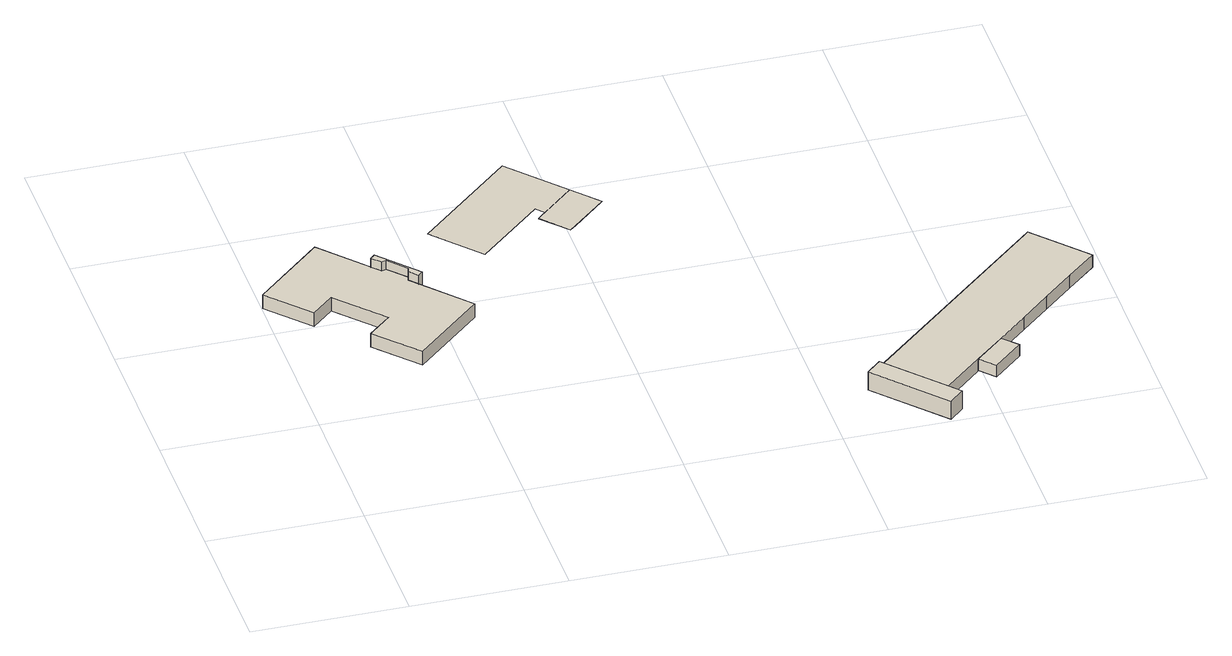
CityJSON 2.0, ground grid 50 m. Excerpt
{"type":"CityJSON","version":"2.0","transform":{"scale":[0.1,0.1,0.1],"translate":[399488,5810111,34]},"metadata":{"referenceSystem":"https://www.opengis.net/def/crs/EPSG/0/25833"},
"CityObjects":{
"building1":{"type":"Building","attributes":{"Gemeindeschluessel":"11000009","BezugspunktDach":"2200","function":"31001_2111","measuredHeight":5.02,"storeysAboveGround":2},"address":[{"country":"Germany","locality":"Berlin","thoroughfareNumber":"6","thoroughfareName":"Barbara-McClintock-Straße"}],"geometry":[{"type":"Solid","lod":"1","boundaries":[[[[0,1,2,3,4,5,6,7,8,9,10,11]],[[12,13,14,15,16,17,18,19,20,21,22,23]],[[12,23,11,10]],[[13,12,10,9]],[[14,13,9,8]],[[15,14,8,7]],[[16,15,7,6]],[[17,16,6,5]],[[18,17,5,4]],[[19,18,4,3]],[[20,19,3,2]],[[21,20,2,1]],[[22,21,1,0]],[[23,22,0,11]]]]}]},
"building2":{"type":"Building","attributes":{"Gemeindeschluessel":"11000009","BezugspunktDach":"2200","function":"51009_1610","measuredHeight":8.02,"storeysAboveGround":0},"address":[{"country":"Germany","locality":"Berlin"}],"geometry":[{"type":"Solid","lod":"1","boundaries":[[[[24,25,26,27,28,29,30,31]],[[32,33,34,35,36,37,38,39]],[[32,39,31,30]],[[33,32,30,29]],[[34,33,29,28]],[[35,34,28,27]],[[36,35,27,26]],[[37,36,26,25]],[[38,37,25,24]],[[39,38,24,31]]]]}]},
"building3":{"type":"Building","attributes":{"Gemeindeschluessel":"11000009","function":"31001_2100"},"address":[{"country":"Germany","locality":"Berlin","thoroughfareNumber":"8","thoroughfareName":"Ernst-Lau-Straße"}],"children":["building3-1","building3-2"]},
"building3-1":{"type":"BuildingPart","attributes":{"BezugspunktDach":"2200","measuredHeight":0.112,"storeysAboveGround":1},"parents":["building3"],"geometry":[{"type":"Solid","lod":"1","boundaries":[[[[40,41,42,43,44,45,46,47,48,49,50]],[[51,52,53,54,55,56,57,58,59,60,61]],[[51,61,50,49]],[[52,51,49,48]],[[53,52,48,47]],[[54,53,47,46]],[[55,54,46,45]],[[56,55,45,44]],[[57,56,44,43]],[[58,57,43,42]],[[59,58,42,41]],[[60,59,41,40]],[[61,60,40,50]]]]}]},
"building3-2":{"type":"BuildingPart","attributes":{"BezugspunktDach":"2200","measuredHeight":0.116,"storeysAboveGround":1},"parents":["building3"],"geometry":[{"type":"Solid","lod":"1","boundaries":[[[[45,46,47,48,42,43,44]],[[57,58,52,53,54,55,56]],[[57,56,44,43]],[[58,57,43,42]],[[52,58,42,48]],[[53,52,48,47]],[[54,53,47,46]],[[55,54,46,45]],[[56,55,45,44]]]]}]},
"building4":{"type":"Building","attributes":{"Gemeindeschluessel":"11000009","BezugspunktDach":"2200","function":"31001_2020","measuredHeight":6.61,"storeysAboveGround":2},"address":[{"country":"Germany","locality":"Berlin","thoroughfareNumber":"11","thoroughfareName":"Barbara-McClintock-Straße"}],"geometry":[{"type":"Solid","lod":"1","boundaries":[[[[62,63,64,65,66]],[[67,68,69,70,71]],[[67,71,66,65]],[[68,67,65,64]],[[69,68,64,63]],[[70,69,63,62]],[[71,70,62,66]]]]}]},
"building5":{"type":"Building","attributes":{"Gemeindeschluessel":"11000009","BezugspunktDach":"2200","function":"31001_2020","measuredHeight":4.21,"storeysAboveGround":1},"address":[{"country":"Germany","locality":"Berlin","thoroughfareNumber":"11 (2)","thoroughfareName":"Barbara-McClintock-Straße"}],"geometry":[{"type":"Solid","lod":"1","boundaries":[[[[72,73,74,75]],[[76,77,78,79]],[[76,79,75,74]],[[77,76,74,73]],[[78,77,73,72]],[[79,78,72,75]]]]}]},
"building6":{"type":"Building","attributes":{"Gemeindeschluessel":"11000009","BezugspunktDach":"2200","function":"31001_2111","measuredHeight":4.5,"storeysAboveGround":1},"address":[{"country":"Germany","locality":"Berlin","thoroughfareNumber":"11 (5)","thoroughfareName":"Barbara-McClintock-Straße"}],"geometry":[{"type":"Solid","lod":"1","boundaries":[[[[80,75,74,81,82,83,84,85,86]],[[87,88,89,90,91,92,93,68,67]],[[87,67,86,85]],[[88,87,85,84]],[[89,88,84,83]],[[90,89,83,82]],[[91,90,82,81]],[[92,91,81,74]],[[93,92,74,75]],[[68,93,75,80]],[[67,68,80,86]]]]}]}
},
"vertices":[
[126,1005,54],[199,1071,54],[336,922,54],[262,855,54],[386,720,54],[606,920,54],[446,1096,54],[451,1111,54],[398,1169,54],[383,1165,54],[223,1341,54],[3,1140,54],[223,1341,4],[383,1165,4],[398,1169,4],[451,1111,4],[446,1096,4],[606,920,4],[386,720,4],[262,855,4],[336,922,4],[199,1071,4],[126,1005,4],[3,1140,4],
[383,1165,86],[398,1169,86],[451,1111,86],[446,1096,86],[472,1067,86],[487,1081,86],[372,1207,86],[357,1193,86],[372,1207,5],[487,1081,5],[472,1067,5],[446,1096,5],[451,1111,5],[398,1169,5],[383,1165,5],[357,1193,5],
[727,1233,5],[938,1424,5],[961,1398,5],[953,1391,5],[933,1372,5],[1010,1288,5],[1030,1305,5],[1142,1407,5],[1065,1493,5],[904,1670,5],[589,1384,5],[904,1670,4],[1065,1493,4],[1142,1407,4],[1030,1305,4],[1010,1288,4],[933,1372,4],[953,1391,4],[961,1398,4],[938,1424,4],[727,1233,4],[589,1384,4],
[1841,8,72],[1888,52,72],[1845,100,72],[1690,270,72],[1642,226,72],[1690,270,6],[1845,100,6],[1888,52,6],[1841,8,6],[1642,226,6],
[2033,183,51],[2129,270,51],[2085,318,51],[1989,231,51],[2085,318,9],[2129,270,9],[2033,183,9],[1989,231,9],
[1845,100,51],[2182,406,51],[2277,493,51],[2374,581,51],[2470,668,51],[2315,838,51],[1690,270,51],[2315,838,6],[2470,668,6],[2374,581,6],[2277,493,6],[2182,406,6],[2085,318,6],[1989,231,6]
]}
